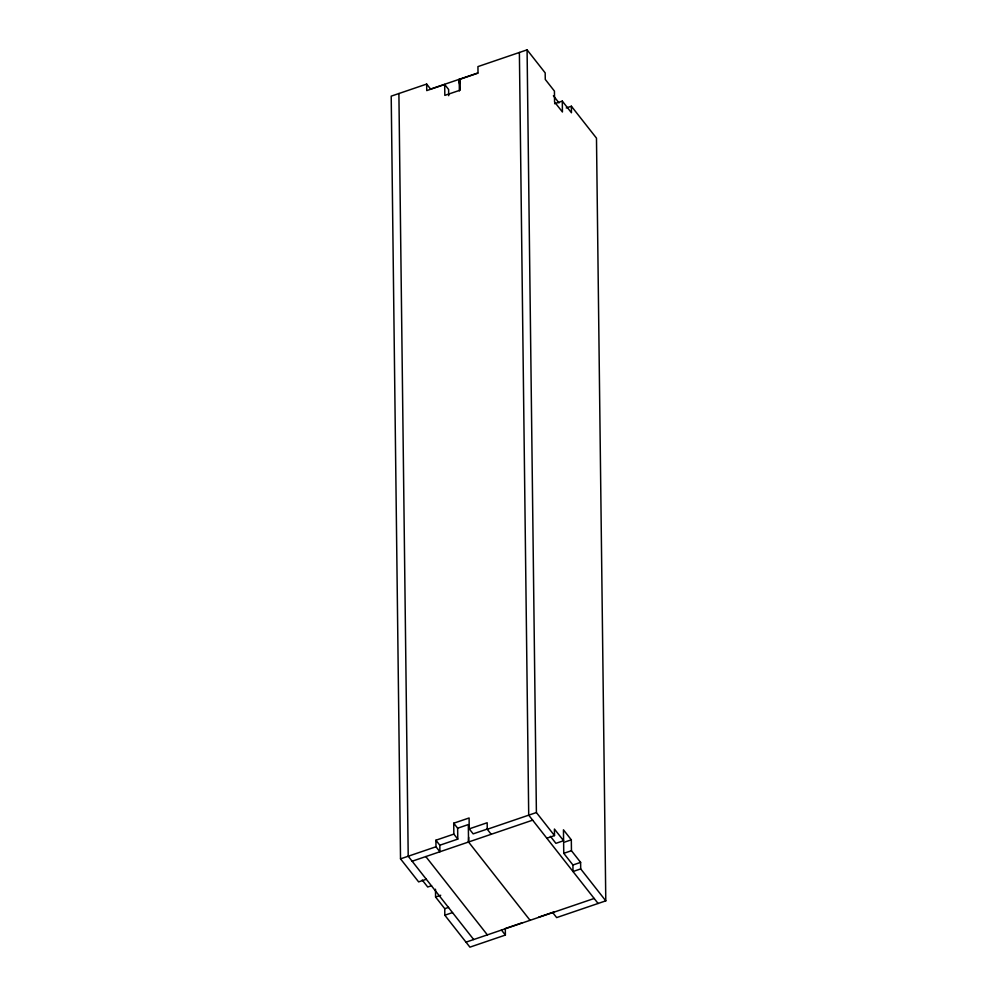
<?xml version="1.0" encoding="UTF-8"?>
<svg xmlns="http://www.w3.org/2000/svg" width="997" height="997" viewBox="0 0 997 997"><rect width="100%" height="100%" fill="white"/><g stroke="black" fill="none" stroke-linecap="round" stroke-linejoin="round"><path stroke-width="1.5" d="M530.08 920.318L468.54 842.004L468.677 837.343M477.625 73.043L430.592 89.069L426.666 84.072L391.21 96.148L400.52 858.853L418.64 881.896L426.33 879.267M554.606 103.713L562.296 101.096L562.42 111.988L554.569 101.993L554.432 91.101L545.272 79.436L545.185 72.893L527.077 49.85L477.937 66.6L478.024 73.13L460.078 79.249L460.203 90.141L444.824 95.388L444.687 84.496L426.741 90.602L426.666 84.072M566.246 107.963L571.381 106.218L596.48 138.147L605.79 900.852L556.662 917.589L552.724 912.591M453.847 834.115L435.901 840.222L439.827 845.219L457.773 839.113L453.847 834.115L453.722 823.21L469.101 817.976L469.226 828.868L473.164 833.866L488.343 828.694M453.722 823.21L457.648 828.208L468.328 824.569L468.54 842.004M469.226 828.868L487.172 822.749L487.259 829.292L491.185 834.29M400.52 858.853L435.988 846.765L439.914 851.762L439.827 845.219M487.259 829.292L536.398 812.543L554.506 835.586L546.817 838.215M412.147 861.221L532.635 820.17M431.564 885.71L427.725 887.018L422.217 880.027M605.79 900.852L580.703 868.91L580.615 862.38L571.455 850.715L571.318 839.823L563.455 829.816L563.592 840.72L555.902 843.337L550.406 836.333M571.318 839.823L563.629 842.44L563.754 853.332L572.926 864.997L573.001 871.528L580.703 868.91M435.49 889.237L435.577 897.013L440.711 895.269M563.754 853.332L571.455 850.715M435.577 897.013L444.749 908.678L448.588 907.37M572.926 864.997L580.615 862.38M444.749 908.678L444.824 915.221L452.513 912.591M521.867 922.886L505.305 928.531L505.379 935.061L469.923 947.15L444.824 915.221M538.629 917.165L553.821 911.993M465.998 942.153L594.175 898.471M562.296 101.096L571.455 112.761L571.381 106.218M553.397 95.749L559.005 102.89M444.687 84.496L448.625 89.493L448.7 95.712M563.592 840.72L554.432 829.055L554.506 835.586M598.1 903.469L528.709 815.16L519.387 52.467M501.454 930.064L505.379 935.061M425.806 856.56L487.359 934.874M473.687 939.535L408.209 856.224L398.9 93.531M459.368 90.926L459.218 79.311L459.48 82.402M459.218 79.311L459.455 83.972M527.077 49.85L536.398 812.543M457.648 828.208L457.773 839.113M435.901 840.222L435.988 846.765"/></g></svg>
